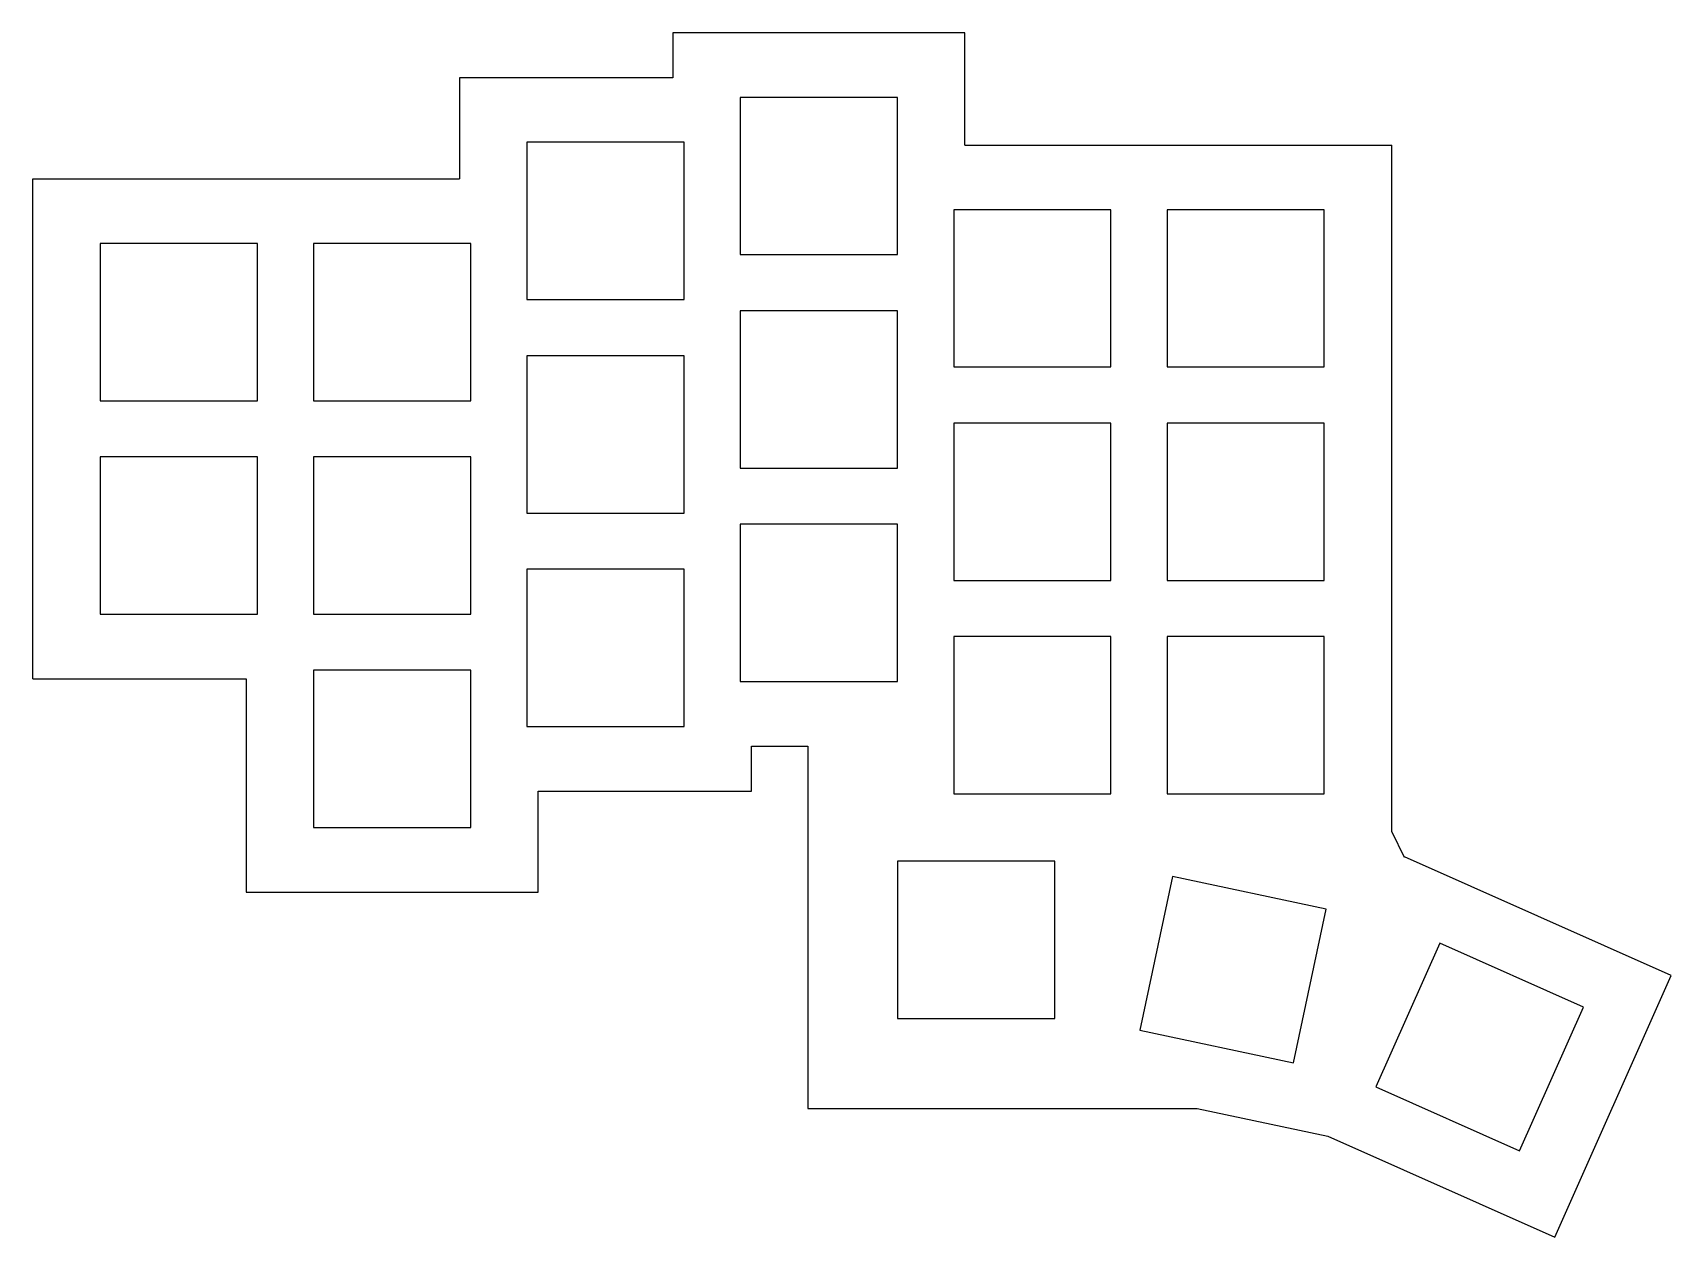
# Model space of a CAD drawing. Header units: millimetres. Extents: x -13 to 133, y -43 to 64.
import ezdxf

# ---------------------------------------------------------------- set-up
doc = ezdxf.new("R2010")
doc.units = ezdxf.units.MM

msp = doc.modelspace()

# ---------------------------------------------------------------- linework, layer by layer
for p, q in [((70, 63.75), (44, 63.75)), ((44, 63.75), (44, 59.75)), ((70, 53.75), (70, 63.75)), ((44, 59.75), (25, 59.75)), ((25, 59.75), (25, 50.75)), ((64, 58), (50, 58)), ((50, 58), (50, 44)), ((64, 44), (64, 58)), ((45, 54), (31, 54)), ((31, 54), (31, 40)), ((45, 40), (45, 54)), ((70, 53.75), (108, 53.75)), ((108, -7.39), (108, 53.75)), ((-13, 6.25), (-13, 50.75)), ((-13, 50.75), (25, 50.75)), ((83, 48), (69, 48)), ((69, 48), (69, 34)), ((83, 34), (83, 48)), ((102, 48), (88, 48)), ((88, 48), (88, 34)), ((102, 34), (102, 48)), ((7, 45), (-7, 45)), ((-7, 45), (-7, 31)), ((7, 31), (7, 45)), ((26, 45), (12, 45)), ((12, 45), (12, 31)), ((26, 31), (26, 45)), ((50, 44), (64, 44)), ((31, 40), (45, 40)), ((64, 39), (50, 39)), ((50, 39), (50, 25)), ((64, 25), (64, 39)), ((45, 35), (31, 35)), ((31, 35), (31, 21)), ((45, 21), (45, 35)), ((69, 34), (83, 34)), ((88, 34), (102, 34)), ((-7, 31), (7, 31)), ((12, 31), (26, 31)), ((83, 29), (69, 29)), ((69, 29), (69, 15)), ((83, 15), (83, 29)), ((102, 29), (88, 29)), ((88, 29), (88, 15)), ((102, 15), (102, 29)), ((7, 26), (-7, 26)), ((-7, 26), (-7, 12)), ((7, 12), (7, 26)), ((26, 26), (12, 26)), ((12, 26), (12, 12)), ((26, 12), (26, 26)), ((50, 25), (64, 25)), ((31, 21), (45, 21)), ((64, 20), (50, 20)), ((50, 20), (50, 6)), ((64, 6), (64, 20)), ((45, 16), (31, 16)), ((31, 16), (31, 2)), ((45, 2), (45, 16)), ((69, 15), (83, 15)), ((88, 15), (102, 15)), ((-7, 12), (7, 12)), ((12, 12), (26, 12)), ((83, 10), (69, 10)), ((69, 10), (69, -4)), ((83, -4), (83, 10)), ((102, 10), (88, 10)), ((88, 10), (88, -4)), ((102, -4), (102, 10)), ((-13, 6.25), (6, 6.25)), ((6, 6.25), (6, -12.75)), ((26, 7), (12, 7)), ((12, 7), (12, -7)), ((26, -7), (26, 7)), ((50, 6), (64, 6)), ((31, 2), (45, 2)), ((51, -3.75), (51, 0.25)), ((51, 0.25), (56, 0.25)), ((56, 0.25), (56, -32)), ((32, -12.75), (32, -3.75)), ((32, -3.75), (51, -3.75)), ((69, -4), (83, -4)), ((88, -4), (102, -4)), ((12, -7), (26, -7)), ((108, -7.39), (109.12, -9.62)), ((78, -10), (64, -10)), ((64, -10), (64, -24)), ((78, -24), (78, -10)), ((109.14, -9.59), (109.12, -9.62)), ((132.89, -20.17), (109.14, -9.59)), ((88.47, -11.34), (85.56, -25.03)), ((102.17, -14.25), (88.47, -11.34)), ((6, -12.75), (32, -12.75)), ((99.26, -27.94), (102.17, -14.25)), ((112.28, -17.29), (106.58, -30.08)), ((125.07, -22.98), (112.28, -17.29)), ((122.52, -43.46), (132.89, -20.17)), ((119.37, -35.77), (125.07, -22.98)), ((64, -24), (78, -24)), ((85.56, -25.03), (99.26, -27.94)), ((106.58, -30.08), (119.37, -35.77)), ((56, -32), (90.69, -32)), ((90.69, -32), (102.32, -34.47)), ((102.32, -34.47), (122.52, -43.46))]:
    msp.add_line(p, q)

doc.saveas('drawing.dxf')
